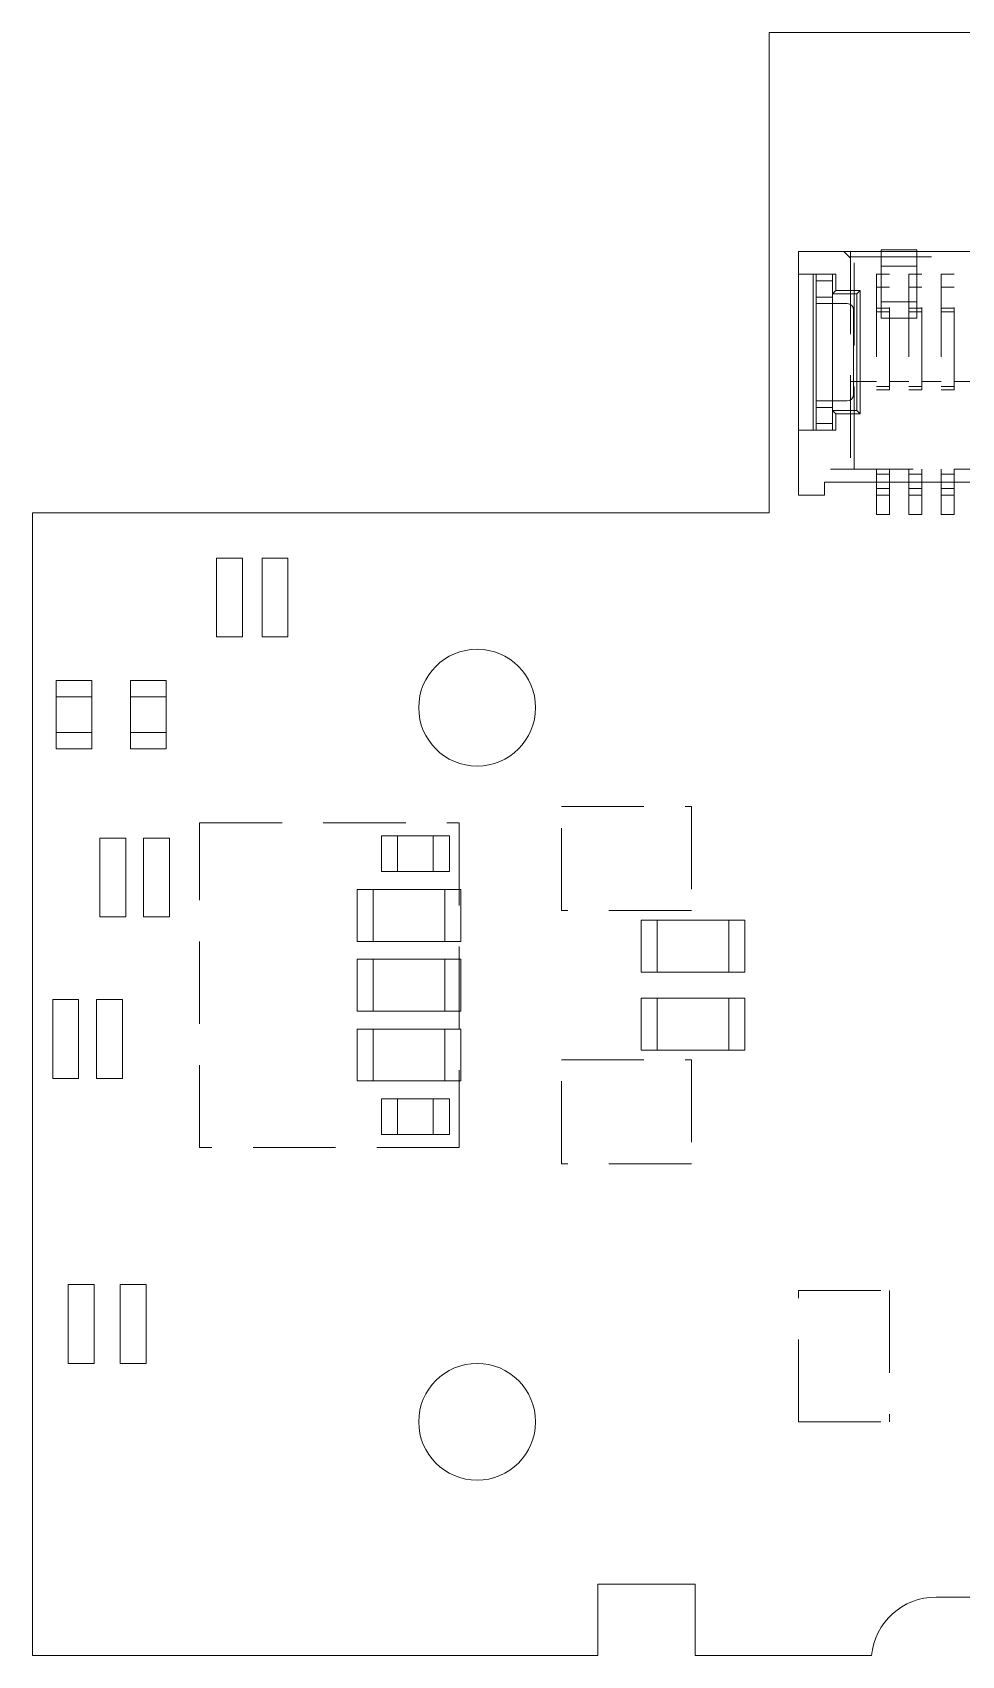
# Model space of a CAD drawing. Header units: millimetres. Extents: x 180.5 to 219.2, y 150.9 to 175.9.
# Drawn here: x 180.51 to 194.83, y 150.93 to 175.93 of the extents above; entities that cross this region are included whole.
import ezdxf

# ---------------------------------------------------------------- set-up
doc = ezdxf.new("R2010")
doc.units = ezdxf.units.MM
doc.linetypes.add('HIDDEN', pattern=[1.905, 1.27, -0.635])

msp = doc.modelspace()

# ---------------------------------------------------------------- linework, layer by layer
at = {"color": 7, "linetype": 'Continuous', "lineweight": 15}
for p, q in [((191.863, 175.934), (191.863, 168.534)), ((207.863, 175.934), (191.863, 175.934)), ((207.413, 172.559), (192.313, 172.559)), ((192.313, 168.809), (192.313, 172.559)), ((192.313, 172.209), (192.888, 172.209)), ((192.538, 169.809), (192.538, 172.209)), ((192.588, 169.809), (192.588, 172.209)), ((192.838, 172.109), (192.588, 172.109)), ((192.838, 172.209), (192.838, 169.809)), ((192.888, 172.209), (192.888, 171.959)), ((192.838, 171.859), (192.588, 171.859)), ((192.588, 171.759), (193.063, 171.759)), ((192.888, 171.959), (192.838, 171.909)), ((192.838, 171.909), (193.213, 171.909)), ((192.888, 171.959), (193.263, 171.959)), ((193.263, 171.959), (193.213, 171.909)), ((193.213, 171.909), (193.213, 170.109)), ((193.263, 171.959), (193.263, 170.059)), ((193.163, 171.659), (193.163, 170.359)), ((192.588, 170.259), (193.063, 170.259)), ((192.838, 170.159), (192.588, 170.159)), ((192.888, 170.059), (192.838, 170.109)), ((193.213, 170.109), (192.838, 170.109)), ((193.263, 170.059), (192.888, 170.059)), ((192.888, 170.059), (192.888, 169.809)), ((193.263, 170.059), (193.213, 170.109)), ((192.888, 169.809), (192.313, 169.809)), ((192.838, 169.909), (192.588, 169.909)), ((192.713, 169.009), (207.013, 169.009)), ((192.713, 168.809), (192.713, 169.009)), ((193.513, 168.509), (193.513, 169.209)), ((193.713, 168.509), (193.713, 169.209)), ((194.013, 168.509), (194.013, 169.209)), ((194.213, 168.509), (194.213, 169.209)), ((194.513, 168.509), (194.513, 169.209)), ((194.713, 168.509), (194.713, 169.209)), ((192.313, 168.809), (192.713, 168.809)), ((193.513, 168.909), (193.713, 168.909)), ((193.513, 168.809), (193.713, 168.809)), ((194.013, 168.909), (194.213, 168.909)), ((194.013, 168.809), (194.213, 168.809)), ((194.513, 168.909), (194.713, 168.909)), ((194.513, 168.809), (194.713, 168.809)), ((180.513, 168.534), (180.513, 150.934)), ((191.863, 168.534), (180.513, 168.534)), ((193.513, 168.509), (193.713, 168.509)), ((194.013, 168.509), (194.213, 168.509)), ((194.513, 168.509), (194.713, 168.509)), ((185.888, 163.559), (185.888, 163.009)), ((186.938, 163.559), (185.888, 163.559)), ((186.138, 163.559), (186.138, 163.009)), ((186.688, 163.009), (186.688, 163.559)), ((186.938, 163.559), (186.938, 163.009)), ((185.888, 163.009), (186.938, 163.009)), ((185.513, 161.934), (185.513, 162.734)), ((185.513, 162.734), (185.763, 162.734)), ((185.763, 161.934), (185.763, 162.734)), ((186.863, 162.734), (185.763, 162.734)), ((186.863, 161.934), (186.863, 162.734)), ((186.863, 162.734), (187.113, 162.734)), ((187.113, 161.934), (187.113, 162.734)), ((189.888, 161.459), (189.888, 162.259)), ((191.238, 162.259), (189.888, 162.259)), ((190.138, 162.259), (190.138, 161.459)), ((191.238, 162.259), (191.488, 162.259)), ((191.238, 161.459), (191.238, 162.259)), ((191.488, 161.459), (191.488, 162.259)), ((185.513, 161.934), (185.763, 161.934)), ((185.763, 161.934), (186.863, 161.934)), ((186.863, 161.934), (187.113, 161.934)), ((185.513, 161.659), (185.763, 161.659)), ((185.513, 160.859), (185.513, 161.659)), ((185.763, 160.859), (185.763, 161.659)), ((186.863, 161.659), (185.763, 161.659)), ((186.863, 160.859), (186.863, 161.659)), ((186.863, 161.659), (187.113, 161.659)), ((187.113, 160.859), (187.113, 161.659)), ((189.888, 161.459), (190.138, 161.459)), ((190.138, 161.459), (191.488, 161.459)), ((189.888, 160.259), (189.888, 161.059)), ((191.238, 161.059), (189.888, 161.059)), ((190.138, 161.059), (190.138, 160.259)), ((191.238, 161.059), (191.488, 161.059)), ((191.238, 160.259), (191.238, 161.059)), ((191.488, 160.259), (191.488, 161.059)), ((185.513, 160.859), (185.763, 160.859)), ((185.763, 160.859), (186.863, 160.859)), ((186.863, 160.859), (187.113, 160.859)), ((185.513, 160.584), (185.763, 160.584)), ((185.513, 159.784), (185.513, 160.584)), ((185.763, 160.584), (185.763, 159.784)), ((186.863, 160.584), (185.763, 160.584)), ((186.863, 159.784), (186.863, 160.584)), ((186.863, 160.584), (187.113, 160.584)), ((187.113, 159.784), (187.113, 160.584)), ((189.888, 160.259), (190.138, 160.259)), ((190.138, 160.259), (191.488, 160.259)), ((185.513, 159.784), (185.763, 159.784)), ((185.763, 159.784), (186.863, 159.784)), ((186.863, 159.784), (187.113, 159.784)), ((185.888, 159.509), (185.888, 158.959)), ((186.938, 159.509), (185.888, 159.509)), ((186.138, 159.509), (186.138, 158.959)), ((186.688, 158.959), (186.688, 159.509)), ((186.938, 159.509), (186.938, 158.959)), ((185.888, 158.959), (186.938, 158.959)), ((189.223, 152.034), (190.723, 152.034)), ((189.223, 150.934), (189.223, 152.034)), ((190.723, 152.034), (190.723, 150.934)), ((196.538, 151.834), (194.433, 151.834)), ((180.513, 150.934), (189.223, 150.934)), ((190.723, 150.934), (193.438, 150.934))]:
    msp.add_line(p, q, dxfattribs=at)
at = {"color": 7, "linetype": 'HIDDEN', "lineweight": 0}
for p, q in [((193.013, 172.559), (193.113, 172.459)), ((193.113, 172.559), (193.113, 169.209)), ((193.171, 169.209), (193.171, 172.559)), ((194.138, 172.584), (193.588, 172.584)), ((193.588, 172.584), (193.588, 171.534)), ((194.138, 171.534), (194.138, 172.584)), ((193.093, 172.479), (206.633, 172.479)), ((194.138, 172.334), (193.588, 172.334)), ((193.513, 172.209), (193.513, 170.429)), ((193.713, 172.209), (193.513, 172.209)), ((193.713, 172.01), (193.513, 172.01)), ((193.713, 170.429), (193.713, 172.209)), ((194.013, 172.209), (194.013, 170.429)), ((194.213, 172.209), (194.013, 172.209)), ((194.213, 172.01), (194.013, 172.01)), ((194.213, 170.429), (194.213, 172.209)), ((194.513, 172.209), (194.513, 170.429)), ((194.713, 172.209), (194.513, 172.209)), ((194.713, 172.01), (194.513, 172.01)), ((194.713, 170.429), (194.713, 172.209)), ((193.588, 171.784), (194.138, 171.784)), ((193.513, 171.688), (193.713, 171.688)), ((193.513, 171.629), (193.713, 171.629)), ((194.138, 171.534), (193.588, 171.534)), ((194.013, 171.688), (194.213, 171.688)), ((194.013, 171.629), (194.213, 171.629)), ((194.513, 171.688), (194.713, 171.688)), ((194.513, 171.629), (194.713, 171.629)), ((193.113, 170.559), (193.513, 170.559)), ((193.713, 170.559), (194.013, 170.559)), ((194.213, 170.559), (194.513, 170.559)), ((194.713, 170.559), (195.013, 170.559)), ((193.513, 170.479), (193.713, 170.479)), ((193.713, 170.429), (193.513, 170.429)), ((194.013, 170.479), (194.213, 170.479)), ((194.213, 170.429), (194.013, 170.429)), ((194.513, 170.479), (194.713, 170.479)), ((194.713, 170.429), (194.513, 170.429)), ((207.413, 169.209), (192.313, 169.209)), ((193.713, 169.129), (193.513, 169.129)), ((194.213, 169.129), (194.013, 169.129)), ((194.713, 169.129), (194.513, 169.129)), ((183.35, 167.839), (183.35, 166.624)), ((183.749, 167.839), (183.35, 167.839)), ((183.749, 167.839), (183.749, 166.624)), ((184.05, 167.839), (184.05, 166.624)), ((184.449, 167.839), (184.05, 167.839)), ((184.449, 167.839), (184.449, 166.624)), ((183.749, 166.624), (183.35, 166.624)), ((184.449, 166.624), (184.05, 166.624)), ((181.429, 165.95), (180.879, 165.95)), ((180.879, 165.95), (180.879, 164.9)), ((181.429, 164.9), (181.429, 165.95)), ((182.575, 165.95), (182.025, 165.95)), ((182.025, 165.95), (182.025, 164.9)), ((182.575, 164.9), (182.575, 165.95)), ((181.429, 165.7), (180.879, 165.7)), ((182.575, 165.7), (182.025, 165.7)), ((180.879, 165.15), (181.429, 165.15)), ((182.025, 165.15), (182.575, 165.15)), ((181.429, 164.9), (180.879, 164.9)), ((182.575, 164.9), (182.025, 164.9)), ((188.663, 162.409), (188.663, 164.009)), ((188.663, 164.009), (190.663, 164.009)), ((190.663, 164.009), (190.663, 162.409)), ((183.088, 163.759), (187.088, 163.759)), ((183.088, 158.759), (183.088, 163.759)), ((187.088, 163.759), (187.088, 158.759)), ((181.551, 163.526), (181.551, 162.311)), ((181.95, 163.526), (181.551, 163.526)), ((181.95, 163.526), (181.95, 162.311)), ((182.226, 163.526), (182.226, 162.311)), ((182.625, 163.526), (182.226, 163.526)), ((182.625, 163.526), (182.625, 162.311)), ((181.95, 162.311), (181.551, 162.311)), ((182.625, 162.311), (182.226, 162.311)), ((190.663, 162.409), (188.663, 162.409)), ((181.224, 161.039), (180.825, 161.039)), ((180.825, 161.039), (180.825, 159.824)), ((181.224, 161.039), (181.224, 159.824)), ((181.5, 161.039), (181.5, 159.824)), ((181.899, 161.039), (181.5, 161.039)), ((181.899, 161.039), (181.899, 159.824)), ((188.663, 158.509), (188.663, 160.109)), ((188.663, 160.109), (190.663, 160.109)), ((190.663, 160.109), (190.663, 158.509)), ((181.224, 159.824), (180.825, 159.824)), ((181.899, 159.824), (181.5, 159.824)), ((187.088, 158.759), (183.088, 158.759)), ((190.663, 158.509), (188.663, 158.509)), ((181.063, 156.648), (181.063, 155.433)), ((181.462, 156.648), (181.063, 156.648)), ((181.462, 156.648), (181.462, 155.433)), ((182.262, 156.648), (181.863, 156.648)), ((181.863, 156.648), (181.863, 155.433)), ((182.262, 156.648), (182.262, 155.433)), ((192.313, 156.559), (193.713, 156.559)), ((192.313, 154.534), (192.313, 156.559)), ((193.713, 156.559), (193.713, 154.534)), ((181.462, 155.433), (181.063, 155.433)), ((182.262, 155.433), (181.863, 155.433)), ((192.313, 154.534), (193.713, 154.534))]:
    msp.add_line(p, q, dxfattribs=at)
at = {"color": 7, "linetype": 'Continuous', "lineweight": 15}
for centre in [(187.363, 165.534), (187.363, 154.534)]:
    msp.add_circle(centre, 0.9, dxfattribs=at)
for centre, radius, start, end in [((193.063, 171.659), 0.1, 360, 90), ((193.063, 170.359), 0.1, 270, 0), ((194.433, 150.834), 1, 90, 174.2608)]:
    msp.add_arc(centre, radius, start, end, dxfattribs=at)

doc.saveas('drawing.dxf')
